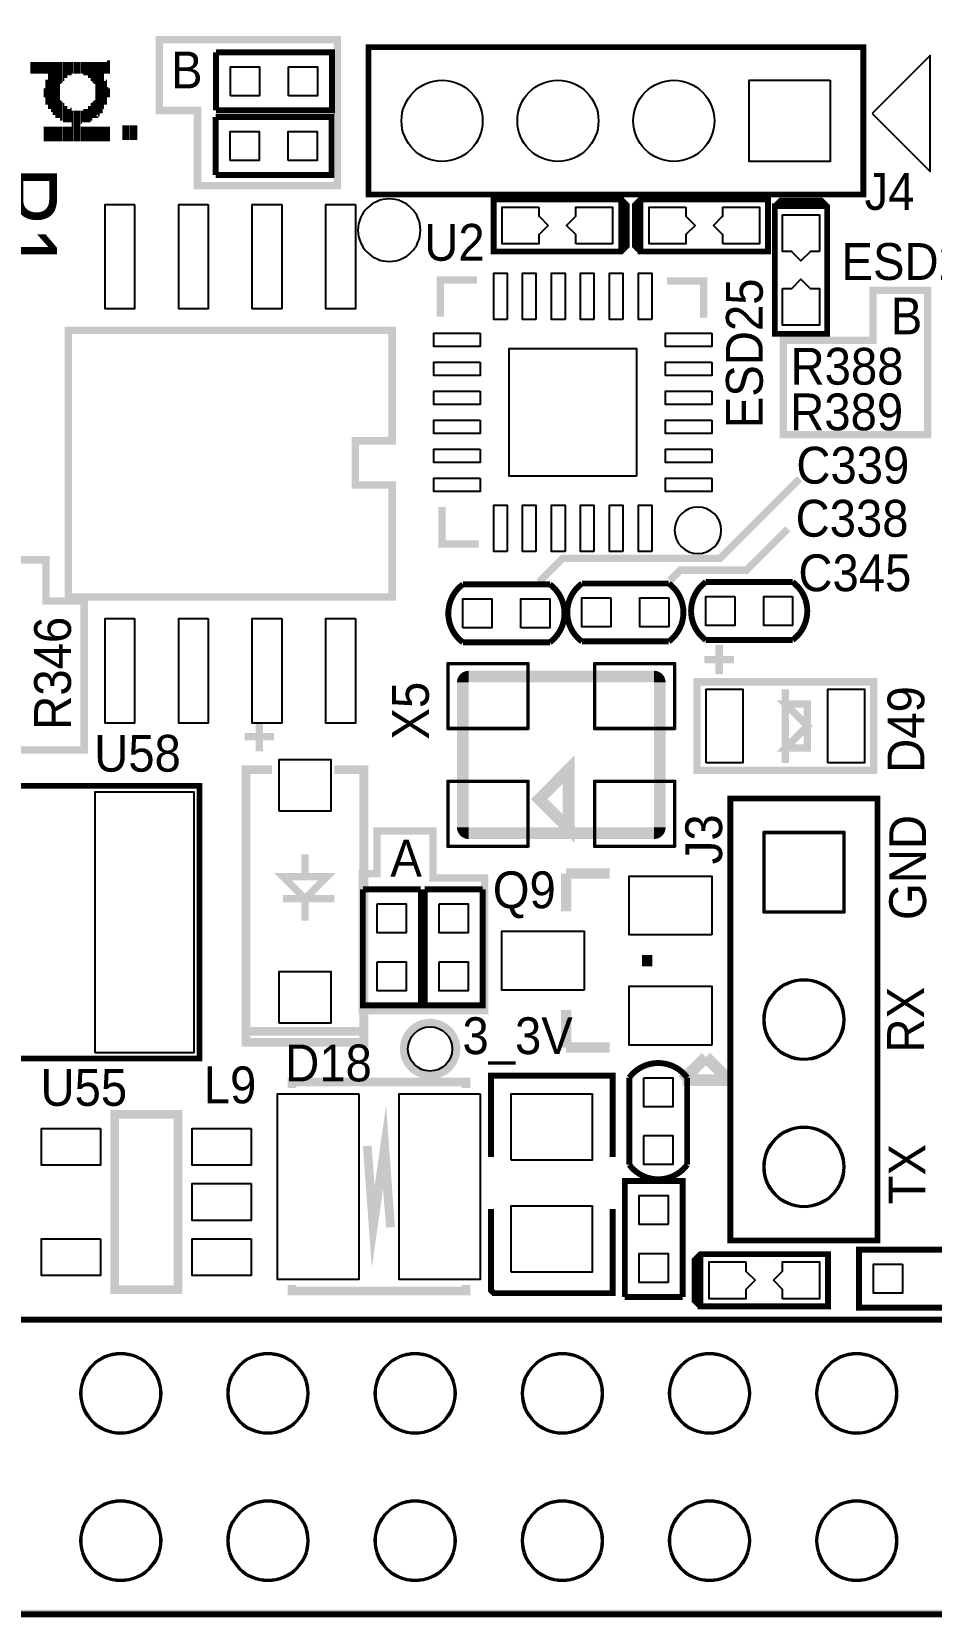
# Model space of a CAD drawing. Extents: x -35 to 92, y 44 to 90.
# Drawn here: x -11.99 to 3.54, y 43.88 to 71.22 of the extents above; entities that cross this region are included whole.
import ezdxf
from ezdxf.enums import TextEntityAlignment as Align

# ---------------------------------------------------------------- set-up
doc = ezdxf.new("R2010")
doc.units = 0
doc.header["$MEASUREMENT"] = 0
for name, color, linetype in [('BG_OUTLINE', 254, 'CONTINUOUS'), ('BG_SILKSCREEN_TOP', 43, 'CONTINUOUS'), ('PG_SILKSCREEN_TOP', 30, 'CONTINUOUS'), ('PIN_PASTEMASK_TOP', 85, 'CONTINUOUS'), ('PIN_TOP', 1, 'CONTINUOUS'), ('RD_SILKSCREEN_TOP', 142, 'CONTINUOUS')]:
    doc.layers.add(name, color=color, linetype=linetype)

msp = doc.modelspace()

# ---------------------------------------------------------------- linework, layer by layer
at = {"layer": 'BG_OUTLINE', "const_width": 0.127}
msp.add_lwpolyline([(-32.45, 89.948), (18.55, 89.948, -0.414214), (20.55, 87.948), (20.55, 45.948, -0.414214), (18.55, 43.948), (-32.45, 43.948, -0.414214), (-34.45, 45.948), (-34.45, 87.948, -0.414214), (-32.45, 89.948)], format="xyb", dxfattribs=at)
at = {"layer": 'BG_SILKSCREEN_TOP'}
for points, const_width in [([(-6.713, 71.076), (-9.786, 71.076), (-9.786, 69.857), (-9.126, 69.857), (-9.126, 68.561), (-6.713, 68.561), (-6.713, 71.076)], 0.127), ([(-11.996, 70.695), (-11.996, 70.492)], 0.0254), ([(-11.971, 70.695), (-11.971, 70.492)], 0.0254), ([(-11.945, 70.695), (-11.945, 70.492)], 0.0254), ([(-11.92, 70.695), (-11.92, 70.492)], 0.0254), ([(-11.894, 70.695), (-11.894, 70.492)], 0.0254), ([(-11.869, 70.695), (-11.869, 70.492)], 0.0254), ([(-11.844, 70.695), (-11.844, 70.492)], 0.0254), ([(-11.818, 70.695), (-11.818, 70.492)], 0.0254), ([(-11.793, 70.695), (-11.793, 70.492)], 0.0254), ([(-11.767, 70.695), (-11.767, 70.492)], 0.0254), ([(-11.742, 70.695), (-11.742, 70.492)], 0.0254), ([(-11.717, 70.695), (-11.717, 70.492)], 0.0254), ([(-11.691, 70.695), (-11.691, 69.882)], 0.0254), ([(-11.666, 70.695), (-11.666, 69.882)], 0.0254), ([(-11.64, 70.695), (-11.64, 69.831)], 0.0254), ([(-11.615, 70.695), (-11.615, 69.781)], 0.0254), ([(-11.59, 70.695), (-11.59, 69.781)], 0.0254), ([(-11.564, 70.695), (-11.564, 69.73)], 0.0254), ([(-11.539, 70.695), (-11.539, 69.73)], 0.0254), ([(-11.513, 70.695), (-11.513, 69.73)], 0.0254), ([(-11.488, 70.695), (-11.488, 70.314)], 0.0254), ([(-11.463, 70.695), (-11.463, 70.339)], 0.0254), ([(-11.437, 70.695), (-11.437, 70.365)], 0.0254), ([(-11.412, 70.695), (-11.412, 70.416)], 0.0254), ([(-11.386, 70.695), (-11.386, 70.416)], 0.0254), ([(-11.361, 70.695), (-11.361, 70.466)], 0.0254), ([(-11.336, 70.695), (-11.336, 70.466)], 0.0254), ([(-11.31, 70.695), (-11.31, 70.466)], 0.0254), ([(-11.285, 70.695), (-11.285, 70.492)], 0.0254), ([(-11.259, 70.695), (-11.259, 70.492)], 0.0254), ([(-11.234, 70.695), (-11.234, 70.492)], 0.0254), ([(-11.209, 70.695), (-11.209, 70.492)], 0.0254), ([(-11.183, 70.695), (-11.183, 70.492)], 0.0254), ([(-11.158, 70.695), (-11.158, 70.492)], 0.0254), ([(-11.132, 70.695), (-11.132, 70.492)], 0.0254), ([(-11.107, 70.695), (-11.107, 70.492)], 0.0254), ([(-11.082, 70.695), (-11.082, 70.466)], 0.0254), ([(-11.056, 70.695), (-11.056, 70.466)], 0.0254), ([(-11.031, 70.695), (-11.031, 70.466)], 0.0254), ([(-11.005, 70.695), (-11.005, 70.416)], 0.0254), ([(-10.98, 70.695), (-10.98, 70.416)], 0.0254), ([(-10.955, 70.695), (-10.955, 70.365)], 0.0254), ([(-10.929, 70.695), (-10.929, 70.339)], 0.0254), ([(-10.904, 70.695), (-10.904, 70.314)], 0.0254), ([(-10.878, 70.695), (-10.878, 69.73)], 0.0254), ([(-10.853, 70.695), (-10.853, 69.781)], 0.0254), ([(-10.828, 70.695), (-10.828, 69.755)], 0.0254), ([(-10.802, 70.695), (-10.802, 69.806)], 0.0254), ([(-10.777, 70.695), (-10.777, 69.806)], 0.0254), ([(-10.751, 70.695), (-10.751, 69.882)], 0.0254), ([(-10.726, 70.695), (-10.726, 70.492)], 0.0254), ([(-10.701, 70.695), (-10.701, 70.492)], 0.0254), ([(-10.675, 70.72), (-10.675, 70.492)], 0.0254), ([(-10.65, 70.72), (-10.65, 70.492)], 0.0254), ([(-11.742, 70.39), (-11.742, 69.958)], 0.0254), ([(-11.717, 70.39), (-11.717, 69.958)], 0.0254), ([(-10.726, 70.365), (-10.726, 69.958)], 0.0254), ([(-10.701, 70.39), (-10.701, 69.958)], 0.0254), ([(-10.675, 70.263), (-10.675, 70.085)], 0.0254), ([(-11.767, 70.238), (-11.767, 70.085)], 0.0254), ([(-11.488, 70.035), (-11.488, 69.679)], 0.0254), ([(-11.463, 70.009), (-11.463, 69.679)], 0.0254), ([(-11.437, 69.984), (-11.437, 69.654)], 0.0254), ([(-10.955, 69.984), (-10.955, 69.679)], 0.0254), ([(-10.929, 70.009), (-10.929, 69.73)], 0.0254), ([(-10.904, 70.035), (-10.904, 69.73)], 0.0254), ([(-10.65, 70.238), (-10.65, 70.085)], 0.0254), ([(-11.412, 69.933), (-11.412, 69.654)], 0.0254), ([(-11.386, 69.933), (-11.386, 69.654)], 0.0254), ([(-11.361, 69.882), (-11.361, 69.654)], 0.0254), ([(-11.336, 69.882), (-11.336, 69.654)], 0.0254), ([(-11.31, 69.908), (-11.31, 69.654)], 0.0254), ([(-11.285, 69.857), (-11.285, 69.323)], 0.0254), ([(-11.259, 69.857), (-11.259, 69.323)], 0.0254), ([(-11.234, 69.857), (-11.234, 69.323)], 0.0254), ([(-11.209, 69.857), (-11.209, 69.323)], 0.0254), ([(-11.183, 69.857), (-11.183, 69.323)], 0.0254), ([(-11.158, 69.857), (-11.158, 69.323)], 0.0254), ([(-11.132, 69.857), (-11.132, 69.628)], 0.0254), ([(-11.107, 69.857), (-11.107, 69.654)], 0.0254), ([(-11.082, 69.882), (-11.082, 69.654)], 0.0254), ([(-11.056, 69.882), (-11.056, 69.654)], 0.0254), ([(-11.031, 69.882), (-11.031, 69.654)], 0.0254), ([(-11.005, 69.933), (-11.005, 69.654)], 0.0254), ([(-10.98, 69.933), (-10.98, 69.654)], 0.0254), ([(-10.853, 69.755), (-10.853, 69.73)], 0.0254), ([(-11.767, 69.577), (-11.767, 69.323)], 0.0254), ([(-11.742, 69.577), (-11.742, 69.323)], 0.0254), ([(-11.717, 69.577), (-11.717, 69.323)], 0.0254), ([(-11.691, 69.577), (-11.691, 69.323)], 0.0254), ([(-11.666, 69.577), (-11.666, 69.323)], 0.0254), ([(-11.64, 69.577), (-11.64, 69.323)], 0.0254), ([(-11.615, 69.577), (-11.615, 69.323)], 0.0254), ([(-11.59, 69.577), (-11.59, 69.323)], 0.0254), ([(-11.564, 69.577), (-11.564, 69.323)], 0.0254), ([(-11.539, 69.577), (-11.539, 69.323)], 0.0254), ([(-11.513, 69.577), (-11.513, 69.323)], 0.0254), ([(-11.488, 69.577), (-11.488, 69.323)], 0.0254), ([(-11.463, 69.577), (-11.463, 69.323)], 0.0254), ([(-11.437, 69.577), (-11.437, 69.323)], 0.0254), ([(-11.412, 69.577), (-11.412, 69.323)], 0.0254), ([(-11.386, 69.577), (-11.386, 69.323)], 0.0254), ([(-11.361, 69.577), (-11.361, 69.323)], 0.0254), ([(-11.336, 69.577), (-11.336, 69.323)], 0.0254), ([(-11.31, 69.577), (-11.31, 69.323)], 0.0254), ([(-11.132, 69.577), (-11.132, 69.323)], 0.0254), ([(-11.107, 69.577), (-11.107, 69.323)], 0.0254), ([(-11.082, 69.577), (-11.082, 69.323)], 0.0254), ([(-11.056, 69.577), (-11.056, 69.323)], 0.0254), ([(-11.031, 69.577), (-11.031, 69.323)], 0.0254), ([(-11.005, 69.577), (-11.005, 69.323)], 0.0254), ([(-10.98, 69.577), (-10.98, 69.323)], 0.0254), ([(-10.955, 69.577), (-10.955, 69.323)], 0.0254), ([(-10.929, 69.577), (-10.929, 69.323)], 0.0254), ([(-10.904, 69.577), (-10.904, 69.323)], 0.0254), ([(-10.878, 69.577), (-10.878, 69.323)], 0.0254), ([(-10.853, 69.577), (-10.853, 69.323)], 0.0254), ([(-10.828, 69.577), (-10.828, 69.323)], 0.0254), ([(-10.802, 69.577), (-10.802, 69.323)], 0.0254), ([(-10.777, 69.577), (-10.777, 69.323)], 0.0254), ([(-10.751, 69.577), (-10.751, 69.323)], 0.0254), ([(-10.726, 69.577), (-10.726, 69.323)], 0.0254), ([(-10.701, 69.577), (-10.701, 69.323)], 0.0254), ([(-10.675, 69.577), (-10.675, 69.323)], 0.0254), ([(-10.65, 69.577), (-10.65, 69.323)], 0.0254), ([(-10.408, 69.603), (-10.408, 69.349)], 0.0254), ([(-10.383, 69.603), (-10.383, 69.349)], 0.0254), ([(-10.358, 69.603), (-10.358, 69.349)], 0.0254), ([(-10.332, 69.603), (-10.332, 69.349)], 0.0254), ([(-10.307, 69.603), (-10.307, 69.349)], 0.0254), ([(-10.281, 69.603), (-10.281, 69.349)], 0.0254), ([(-10.256, 69.603), (-10.256, 69.349)], 0.0254), ([(-10.231, 69.603), (-10.231, 69.349)], 0.0254), ([(-10.205, 69.603), (-10.205, 69.349)], 0.0254), ([(-10.18, 69.603), (-10.18, 69.349)], 0.0254), ([(3.473, 66.758), (2.533, 66.758), (2.533, 65.894), (0.983, 65.894), (0.983, 64.269), (3.473, 64.269), (3.473, 66.758)], 0.127), ([(-3.233, 61.729), (-2.827, 62.135), (-0.109, 62.135), (1.263, 63.507)], 0.127), ([(-0.972, 61.754), (-0.795, 61.932), (0.348, 61.932), (1.06, 62.643)], 0.127), ([(-11.437, 61.399), (-11.742, 61.399), (-11.742, 62.11), (-13.114, 62.11), (-13.114, 58.833), (-11.082, 58.833), (-11.082, 61.399), (-11.437, 61.399)], 0.127), ([(-4.478, 54.337), (-6.281, 54.337), (-6.281, 56.7), (-6.027, 56.7), (-6.027, 57.436), (-5.062, 57.436), (-5.062, 56.623), (-4.173, 56.623), (-4.173, 54.337), (-4.478, 54.337)], 0.127)]:
    msp.add_lwpolyline(points, dxfattribs=dict(at, const_width=const_width))
at = {"layer": 'PG_SILKSCREEN_TOP'}
for points, const_width in [([(-8.807, 70.862), (-8.807, 69.862)], 0.102), ([(-8.807, 69.862), (-6.807, 69.862), (-6.807, 70.862), (-8.807, 70.862)], 0.102), ([(2.364, 68.409), (-6.176, 68.409), (-6.176, 70.949), (2.364, 70.949), (2.364, 68.409)], 0.1), ([(-8.814, 69.745), (-8.814, 68.745)], 0.102), ([(-8.814, 68.745), (-6.814, 68.745), (-6.814, 69.745), (-8.814, 69.745)], 0.102), ([(-1.816, 67.426), (-1.816, 68.326), (-4.016, 68.326), (-4.016, 67.426), (-1.816, 67.426), (-1.716, 67.526), (-1.716, 68.226), (-1.816, 68.326)], 0.1), ([(-1.481, 68.326), (-1.481, 67.426), (0.719, 67.426), (0.719, 68.326), (-1.481, 68.326), (-1.581, 68.226), (-1.581, 67.526), (-1.481, 67.426)], 0.1), ([(1.738, 68.206), (0.838, 68.206), (0.838, 66.006), (1.738, 66.006), (1.738, 68.206), (1.638, 68.306), (0.938, 68.306), (0.838, 68.206)], 0.1), ([(-4.936, 66.302), (-4.936, 66.937), (-4.301, 66.937)], 0.127), ([(-1.026, 66.918), (-0.391, 66.918), (-0.391, 66.283)], 0.127), ([(-10.847, 61.469), (-5.767, 61.469), (-5.767, 63.4), (-6.402, 63.4), (-6.402, 64.162), (-5.767, 64.162), (-5.767, 66.067), (-11.355, 66.067), (-11.355, 61.469), (-10.847, 61.469)], 0.127), ([(-4.273, 62.384), (-4.908, 62.384), (-4.908, 63.019)], 0.127), ([(-3.046, 61.688), (-4.546, 61.688)], 0.102), ([(-0.993, 61.702), (-2.493, 61.702)], 0.102), ([(1.144, 61.728), (-0.356, 61.728)], 0.102), ([(-4.546, 60.688), (-3.046, 60.688)], 0.102), ([(-2.493, 60.703), (-0.993, 60.703)], 0.102), ([(-0.356, 60.728), (1.144, 60.728)], 0.102), ([(-0.124, 60.642), (-0.124, 60.134)], 0.127), ([(-0.378, 60.388), (0.13, 60.388)], 0.127), ([(-0.505, 60.007), (2.543, 60.007), (2.543, 58.483), (-0.505, 58.483), (-0.505, 60.007)], 0.127), ([(1.019, 59.88), (1.019, 58.61)], 0.127), ([(1.019, 58.864), (1.4, 58.864), (1.4, 59.626), (1.019, 59.626), (1.4, 59.245), (1.019, 58.864)], 0.127), ([(-8.059, 59.316), (-8.059, 58.808)], 0.127), ([(-8.059, 59.316), (-8.059, 58.808)], 0.127), ([(-7.805, 59.062), (-8.313, 59.062)], 0.127), ([(-7.805, 59.062), (-8.313, 59.062)], 0.127), ([(-6.764, 58.49), (-6.256, 58.49), (-6.256, 53.791), (-8.288, 53.791), (-8.288, 58.49), (-7.843, 58.49)], 0.15), ([(-2.721, 57.477), (-2.721, 58.493), (-3.229, 57.985), (-2.721, 57.477)], 0.203), ([(-13.792, 58.213), (-9.092, 58.213), (-9.092, 53.513), (-13.792, 53.513), (-13.792, 58.213)], 0.1), ([(2.609, 57.994), (2.609, 50.374), (0.069, 50.374), (0.069, 57.994), (2.609, 57.994)], 0.1), ([(-7.272, 56.649), (-7.272, 57.03)], 0.127), ([(-7.272, 56.268), (-6.891, 56.649), (-7.653, 56.649), (-7.272, 56.268)], 0.127), ([(-2.765, 56.052), (-2.765, 56.701)], 0.178), ([(-2.765, 56.701), (-2.016, 56.701)], 0.178), ([(-6.764, 56.268), (-7.653, 56.268)], 0.127), ([(-7.272, 56.268), (-7.272, 55.887)], 0.127), ([(-5.273, 56.43), (-6.273, 56.43)], 0.102), ([(-6.273, 56.43), (-6.273, 54.43), (-5.273, 54.43), (-5.273, 56.43)], 0.102), ([(-4.206, 56.43), (-5.206, 56.43)], 0.102), ([(-5.206, 56.43), (-5.206, 54.43), (-4.206, 54.43), (-4.206, 56.43)], 0.102), ([(-1.365, 55.102), (-1.365, 55.3)], 0.178), ([(-2.765, 53.701), (-2.765, 54.35)], 0.178), ([(-6.256, 53.982), (-8.288, 53.982)], 0.15), ([(-2.016, 53.701), (-2.765, 53.701)], 0.178), ([(-0.353, 53.538), (-0.753, 53.138)], 0.2), ([(0.047, 53.138), (-0.353, 53.538)], 0.2), ([(-7.496, 53.004), (-7.496, 53.106), (-4.494, 53.106), (-4.494, 53.004)], 0.15), ([(-4.062, 51.817), (-4.062, 53.217), (-1.962, 53.217), (-1.962, 51.817)], 0.102), ([(-1.675, 53.183), (-1.675, 51.682)], 0.102), ([(-0.753, 53.138), (0.047, 53.138)], 0.2), ([(-0.676, 51.682), (-0.676, 53.183)], 0.102), ([(-9.462, 49.527), (-10.555, 49.527), (-10.555, 52.55), (-9.462, 52.55), (-9.462, 49.527)], 0.15), ([(-6.196, 52.006), (-6.094, 50.604), (-5.896, 52.006), (-5.795, 50.604), (-5.896, 51.805)], 0.15), ([(-0.752, 49.4), (-0.752, 51.4), (-1.752, 51.4), (-1.752, 49.4)], 0.102), ([(-4.062, 50.917), (-4.062, 49.517), (-4.012, 49.467), (-1.962, 49.467), (-1.962, 50.917)], 0.102), ([(-0.447, 50.139), (-0.447, 49.239), (1.753, 49.239), (1.753, 50.139), (-0.447, 50.139), (-0.547, 50.039), (-0.547, 49.339), (-0.447, 49.239)], 0.1), ([(4.288, 50.217), (2.288, 50.217), (2.288, 49.217), (4.288, 49.217)], 0.102), ([(-4.494, 49.606), (-4.494, 49.504), (-7.496, 49.504), (-7.496, 49.606)], 0.15), ([(-1.752, 49.4), (-0.752, 49.4)], 0.102), ([(-26.96, 49.009), (6.06, 49.009), (6.06, 43.929), (-26.96, 43.929), (-26.96, 49.009)], 0.1)]:
    msp.add_lwpolyline(points, dxfattribs=dict(at, const_width=const_width))
msp.add_lwpolyline([(2.517, 69.806), (3.517, 68.806), (3.517, 70.806)], close=True, dxfattribs=at)
for points in [[(-5.279, 67.794, 1), (-6.357, 67.794, 1)], [(-0.089, 62.619, 1), (-0.892, 62.619, 1)]]:
    msp.add_lwpolyline(points, format="xyb", close=True, dxfattribs=at)
for points, const_width in [([(-4.546, 61.688, 0.503899), (-4.546, 60.688)], 0.102), ([(-3.046, 61.688, -0.504954), (-3.046, 60.688)], 0.102), ([(-2.493, 60.703, -0.504954), (-2.493, 61.702)], 0.102), ([(-0.993, 60.703, 0.503899), (-0.993, 61.702)], 0.102), ([(-0.356, 60.728, -0.504954), (-0.356, 61.728)], 0.102), ([(1.144, 60.728, 0.503899), (1.144, 61.728)], 0.102), ([(-1.148, 57.497), (-1.148, 59.997, 0.414412), (-1.248, 60.097), (-4.448, 60.097, 0.414412), (-4.548, 59.997), (-4.548, 57.497, 0.414412), (-4.448, 57.397), (-1.248, 57.397, 0.414412), (-1.148, 57.497)], 0.2), ([(-5.113, 54.134, -0.414214), (-4.655, 53.677, -0.414214), (-5.113, 53.22, -0.414214), (-5.57, 53.677, -0.414214), (-5.113, 54.134)], 0.127), ([(-0.676, 53.183, 0.503899), (-1.675, 53.183)], 0.102), ([(-0.676, 51.682, -0.504954), (-1.675, 51.682)], 0.102)]:
    msp.add_lwpolyline(points, format="xyb", dxfattribs=dict(at, const_width=const_width))
at = {"layer": 'PIN_PASTEMASK_TOP'}
for points in [[(-8.557, 70.112), (-8.557, 70.612), (-8.057, 70.612), (-8.057, 70.112)], [(-7.557, 70.112), (-7.557, 70.612), (-7.057, 70.612), (-7.057, 70.112)], [(1.794, 70.379), (1.794, 68.979), (0.394, 68.979), (0.394, 70.379)], [(-8.564, 68.995), (-8.564, 69.495), (-8.064, 69.495), (-8.064, 68.995)], [(-7.564, 68.995), (-7.564, 69.495), (-7.064, 69.495), (-7.064, 68.995)], [(-10.211, 68.237), (-10.211, 66.437), (-10.721, 66.437), (-10.721, 68.237)], [(-8.941, 68.237), (-8.941, 66.437), (-9.451, 66.437), (-9.451, 68.237)], [(-7.671, 68.237), (-7.671, 66.437), (-8.181, 66.437), (-8.181, 68.237)], [(-6.401, 68.237), (-6.401, 66.437), (-6.911, 66.437), (-6.911, 68.237)], [(-3.234, 68.193), (-3.234, 68.035), (-3.233, 68.035), (-3.074, 67.876), (-3.233, 67.717), (-3.234, 67.717), (-3.234, 67.558), (-3.869, 67.558), (-3.869, 68.193)], [(-2.599, 67.558), (-2.599, 67.717), (-2.599, 67.717), (-2.758, 67.876), (-2.599, 68.035), (-2.599, 68.035), (-2.599, 68.193), (-1.964, 68.193), (-1.964, 67.558)], [(-0.698, 68.193), (-0.698, 68.035), (-0.698, 68.035), (-0.539, 67.876), (-0.698, 67.717), (-0.698, 67.717), (-0.698, 67.558), (-1.333, 67.558), (-1.333, 68.193)], [(-0.063, 67.558), (-0.063, 67.717), (-0.064, 67.717), (-0.223, 67.876), (-0.064, 68.035), (-0.063, 68.035), (-0.063, 68.193), (0.572, 68.193), (0.572, 67.558)], [(1.606, 67.424), (1.447, 67.424), (1.447, 67.423), (1.288, 67.264), (1.129, 67.423), (1.129, 67.424), (0.971, 67.424), (0.971, 68.059), (1.606, 68.059)], [(-3.784, 66.251), (-4.015, 66.251), (-4.015, 67.051), (-3.784, 67.051)], [(-3.285, 66.251), (-3.515, 66.251), (-3.515, 67.051), (-3.285, 67.051)], [(-2.784, 66.251), (-3.015, 66.251), (-3.015, 67.051), (-2.784, 67.051)], [(-2.285, 66.251), (-2.515, 66.251), (-2.515, 67.051), (-2.285, 67.051)], [(-1.784, 66.251), (-2.015, 66.251), (-2.015, 67.051), (-1.784, 67.051)], [(-1.285, 66.251), (-1.515, 66.251), (-1.515, 67.051), (-1.285, 67.051)], [(0.971, 66.789), (1.129, 66.789), (1.129, 66.789), (1.288, 66.948), (1.447, 66.789), (1.447, 66.789), (1.606, 66.789), (1.606, 66.154), (0.971, 66.154)], [(-4.25, 66.016), (-4.25, 65.786), (-5.05, 65.786), (-5.05, 66.016)], [(-0.25, 66.016), (-0.25, 65.786), (-1.05, 65.786), (-1.05, 66.016)], [(-1.55, 63.551), (-3.75, 63.551), (-3.75, 65.751), (-1.55, 65.751)], [(-4.25, 65.516), (-4.25, 65.286), (-5.05, 65.286), (-5.05, 65.516)], [(-0.25, 65.516), (-0.25, 65.286), (-1.05, 65.286), (-1.05, 65.516)], [(-4.25, 65.016), (-4.25, 64.786), (-5.05, 64.786), (-5.05, 65.016)], [(-0.25, 65.016), (-0.25, 64.786), (-1.05, 64.786), (-1.05, 65.016)], [(-4.25, 64.516), (-4.25, 64.286), (-5.05, 64.286), (-5.05, 64.516)], [(-0.25, 64.516), (-0.25, 64.286), (-1.05, 64.286), (-1.05, 64.516)], [(-4.25, 64.016), (-4.25, 63.786), (-5.05, 63.786), (-5.05, 64.016)], [(-0.25, 64.016), (-0.25, 63.786), (-1.05, 63.786), (-1.05, 64.016)], [(-4.25, 63.516), (-4.25, 63.286), (-5.05, 63.286), (-5.05, 63.516)], [(-0.25, 63.516), (-0.25, 63.286), (-1.05, 63.286), (-1.05, 63.516)], [(-3.784, 62.251), (-4.015, 62.251), (-4.015, 63.051), (-3.784, 63.051)], [(-3.285, 62.251), (-3.515, 62.251), (-3.515, 63.051), (-3.285, 63.051)], [(-2.784, 62.251), (-3.015, 62.251), (-3.015, 63.051), (-2.784, 63.051)], [(-2.285, 62.251), (-2.515, 62.251), (-2.515, 63.051), (-2.285, 63.051)], [(-1.784, 62.251), (-2.015, 62.251), (-2.015, 63.051), (-1.784, 63.051)], [(-1.285, 62.251), (-1.515, 62.251), (-1.515, 63.051), (-1.285, 63.051)], [(-4.546, 60.938), (-4.546, 61.438), (-4.046, 61.438), (-4.046, 60.938)], [(-3.546, 60.938), (-3.546, 61.438), (-3.046, 61.438), (-3.046, 60.938)], [(-1.993, 61.453), (-1.993, 60.953), (-2.493, 60.953), (-2.493, 61.453)], [(-0.993, 61.453), (-0.993, 60.953), (-1.493, 60.953), (-1.493, 61.453)], [(0.144, 61.478), (0.144, 60.978), (-0.356, 60.978), (-0.356, 61.478)], [(1.144, 61.478), (1.144, 60.978), (0.644, 60.978), (0.644, 61.478)], [(-10.211, 61.097), (-10.211, 59.297), (-10.721, 59.297), (-10.721, 61.097)], [(-8.941, 61.097), (-8.941, 59.297), (-9.451, 59.297), (-9.451, 61.097)], [(-7.671, 61.097), (-7.671, 59.297), (-8.181, 59.297), (-8.181, 61.097)], [(-6.401, 61.097), (-6.401, 59.297), (-6.911, 59.297), (-6.911, 61.097)], [(-3.438, 59.212), (-4.788, 59.212), (-4.788, 60.312), (-3.438, 60.312)], [(-0.908, 59.212), (-2.258, 59.212), (-2.258, 60.312), (-0.908, 60.312)], [(-0.349, 58.61), (-0.349, 59.88), (0.286, 59.88), (0.286, 58.61)], [(1.751, 58.61), (1.751, 59.88), (2.386, 59.88), (2.386, 58.61)], [(-7.716, 57.779), (-7.716, 58.668), (-6.827, 58.668), (-6.827, 57.779)], [(-3.438, 57.182), (-4.788, 57.182), (-4.788, 58.282), (-3.438, 58.282)], [(-0.908, 57.182), (-2.258, 57.182), (-2.258, 58.282), (-0.908, 58.282)], [(-10.892, 53.613), (-10.892, 58.113), (-9.192, 58.113), (-9.192, 53.613)], [(0.664, 57.399), (2.014, 57.399), (2.014, 56.049), (0.664, 56.049)], [(-0.253, 55.643), (-1.676, 55.643), (-1.676, 56.659), (-0.253, 56.659)], [(-6.023, 56.18), (-5.523, 56.18), (-5.523, 55.68), (-6.023, 55.68)], [(-4.956, 56.18), (-4.456, 56.18), (-4.456, 55.68), (-4.956, 55.68)], [(-2.453, 54.693), (-3.876, 54.693), (-3.876, 55.709), (-2.453, 55.709)], [(-7.716, 54.122), (-7.716, 55.011), (-6.827, 55.011), (-6.827, 54.122)], [(-6.023, 55.18), (-5.523, 55.18), (-5.523, 54.68), (-6.023, 54.68)], [(-4.956, 55.18), (-4.456, 55.18), (-4.456, 54.68), (-4.956, 54.68)], [(-0.253, 53.743), (-1.676, 53.743), (-1.676, 54.759), (-0.253, 54.759)], [(-1.426, 53.182), (-0.926, 53.182), (-0.926, 52.682), (-1.426, 52.682)], [(-6.345, 52.905), (-6.345, 49.705), (-7.744, 49.705), (-7.744, 52.905)], [(-4.247, 52.905), (-4.247, 49.705), (-5.646, 49.705), (-5.646, 52.905)], [(-3.711, 51.761), (-3.711, 52.904), (-2.314, 52.904), (-2.314, 51.761)], [(-10.801, 52.306), (-10.801, 51.671), (-11.817, 51.671), (-11.817, 52.306)], [(-8.201, 52.306), (-8.201, 51.671), (-9.217, 51.671), (-9.217, 52.306)], [(-1.426, 52.183), (-0.926, 52.183), (-0.926, 51.683), (-1.426, 51.683)], [(-8.201, 51.356), (-8.201, 50.721), (-9.217, 50.721), (-9.217, 51.356)], [(-1.002, 50.65), (-1.502, 50.65), (-1.502, 51.15), (-1.002, 51.15)], [(-3.711, 49.83), (-3.711, 50.973), (-2.314, 50.973), (-2.314, 49.83)], [(-10.801, 50.406), (-10.801, 49.771), (-11.817, 49.771), (-11.817, 50.406)], [(-8.201, 50.406), (-8.201, 49.771), (-9.217, 49.771), (-9.217, 50.406)], [(-1.002, 49.651), (-1.502, 49.651), (-1.502, 50.151), (-1.002, 50.151)], [(0.336, 50.007), (0.336, 49.848), (0.336, 49.848), (0.495, 49.689), (0.336, 49.53), (0.336, 49.53), (0.336, 49.372), (-0.299, 49.372), (-0.299, 50.007)], [(0.971, 49.372), (0.971, 49.53), (0.97, 49.53), (0.811, 49.689), (0.97, 49.848), (0.971, 49.848), (0.971, 50.007), (1.606, 50.007), (1.606, 49.372)], [(3.038, 49.967), (3.038, 49.467), (2.538, 49.467), (2.538, 49.967)]]:
    msp.add_lwpolyline(points, close=True, dxfattribs=at)
for centre, radius in [((-4.906, 69.679), 0.7), ((-2.906, 69.679), 0.7), ((-0.906, 69.679), 0.7), ((1.339, 54.184), 0.675), ((1.339, 51.644), 0.675), ((-10.45, 47.739), 0.675), ((-7.91, 47.739), 0.675), ((-5.37, 47.739), 0.675), ((-2.83, 47.739), 0.675), ((-0.29, 47.739), 0.675), ((2.25, 47.739), 0.675), ((-10.45, 45.199), 0.675), ((-7.91, 45.199), 0.675), ((-5.37, 45.199), 0.675), ((-2.83, 45.199), 0.675), ((-0.29, 45.199), 0.675), ((2.25, 45.199), 0.675)]:
    msp.add_circle(centre, radius, dxfattribs=at)
at = {"layer": 'PIN_TOP'}
for points in [[(-8.557, 70.112), (-8.557, 70.612), (-8.057, 70.612), (-8.057, 70.112)], [(-7.557, 70.112), (-7.557, 70.612), (-7.057, 70.612), (-7.057, 70.112)], [(1.794, 70.379), (1.794, 68.979), (0.394, 68.979), (0.394, 70.379)], [(-8.564, 68.995), (-8.564, 69.495), (-8.064, 69.495), (-8.064, 68.995)], [(-7.564, 68.995), (-7.564, 69.495), (-7.064, 69.495), (-7.064, 68.995)], [(-10.211, 68.237), (-10.211, 66.437), (-10.721, 66.437), (-10.721, 68.237)], [(-8.941, 68.237), (-8.941, 66.437), (-9.451, 66.437), (-9.451, 68.237)], [(-7.671, 68.237), (-7.671, 66.437), (-8.181, 66.437), (-8.181, 68.237)], [(-6.401, 68.237), (-6.401, 66.437), (-6.911, 66.437), (-6.911, 68.237)], [(-3.234, 68.193), (-3.234, 68.035), (-3.233, 68.035), (-3.074, 67.876), (-3.233, 67.717), (-3.234, 67.717), (-3.234, 67.558), (-3.869, 67.558), (-3.869, 68.193)], [(-2.599, 67.558), (-2.599, 67.717), (-2.599, 67.717), (-2.758, 67.876), (-2.599, 68.035), (-2.599, 68.035), (-2.599, 68.193), (-1.964, 68.193), (-1.964, 67.558)], [(-0.698, 68.193), (-0.698, 68.035), (-0.698, 68.035), (-0.539, 67.876), (-0.698, 67.717), (-0.698, 67.717), (-0.698, 67.558), (-1.333, 67.558), (-1.333, 68.193)], [(-0.063, 67.558), (-0.063, 67.717), (-0.064, 67.717), (-0.223, 67.876), (-0.064, 68.035), (-0.063, 68.035), (-0.063, 68.193), (0.572, 68.193), (0.572, 67.558)], [(1.606, 67.424), (1.447, 67.424), (1.447, 67.423), (1.288, 67.264), (1.129, 67.423), (1.129, 67.424), (0.971, 67.424), (0.971, 68.059), (1.606, 68.059)], [(-3.784, 66.251), (-4.015, 66.251), (-4.015, 67.051), (-3.784, 67.051)], [(-3.285, 66.251), (-3.515, 66.251), (-3.515, 67.051), (-3.285, 67.051)], [(-2.784, 66.251), (-3.015, 66.251), (-3.015, 67.051), (-2.784, 67.051)], [(-2.285, 66.251), (-2.515, 66.251), (-2.515, 67.051), (-2.285, 67.051)], [(-1.784, 66.251), (-2.015, 66.251), (-2.015, 67.051), (-1.784, 67.051)], [(-1.285, 66.251), (-1.515, 66.251), (-1.515, 67.051), (-1.285, 67.051)], [(0.971, 66.789), (1.129, 66.789), (1.129, 66.789), (1.288, 66.948), (1.447, 66.789), (1.447, 66.789), (1.606, 66.789), (1.606, 66.154), (0.971, 66.154)], [(-4.25, 66.016), (-4.25, 65.786), (-5.05, 65.786), (-5.05, 66.016)], [(-0.25, 66.016), (-0.25, 65.786), (-1.05, 65.786), (-1.05, 66.016)], [(-1.55, 63.551), (-3.75, 63.551), (-3.75, 65.751), (-1.55, 65.751)], [(-4.25, 65.516), (-4.25, 65.286), (-5.05, 65.286), (-5.05, 65.516)], [(-0.25, 65.516), (-0.25, 65.286), (-1.05, 65.286), (-1.05, 65.516)], [(-4.25, 65.016), (-4.25, 64.786), (-5.05, 64.786), (-5.05, 65.016)], [(-0.25, 65.016), (-0.25, 64.786), (-1.05, 64.786), (-1.05, 65.016)], [(-4.25, 64.516), (-4.25, 64.286), (-5.05, 64.286), (-5.05, 64.516)], [(-0.25, 64.516), (-0.25, 64.286), (-1.05, 64.286), (-1.05, 64.516)], [(-4.25, 64.016), (-4.25, 63.786), (-5.05, 63.786), (-5.05, 64.016)], [(-0.25, 64.016), (-0.25, 63.786), (-1.05, 63.786), (-1.05, 64.016)], [(-4.25, 63.516), (-4.25, 63.286), (-5.05, 63.286), (-5.05, 63.516)], [(-0.25, 63.516), (-0.25, 63.286), (-1.05, 63.286), (-1.05, 63.516)], [(-3.784, 62.251), (-4.015, 62.251), (-4.015, 63.051), (-3.784, 63.051)], [(-3.285, 62.251), (-3.515, 62.251), (-3.515, 63.051), (-3.285, 63.051)], [(-2.784, 62.251), (-3.015, 62.251), (-3.015, 63.051), (-2.784, 63.051)], [(-2.285, 62.251), (-2.515, 62.251), (-2.515, 63.051), (-2.285, 63.051)], [(-1.784, 62.251), (-2.015, 62.251), (-2.015, 63.051), (-1.784, 63.051)], [(-1.285, 62.251), (-1.515, 62.251), (-1.515, 63.051), (-1.285, 63.051)], [(-4.546, 60.938), (-4.546, 61.438), (-4.046, 61.438), (-4.046, 60.938)], [(-3.546, 60.938), (-3.546, 61.438), (-3.046, 61.438), (-3.046, 60.938)], [(-1.993, 61.453), (-1.993, 60.953), (-2.493, 60.953), (-2.493, 61.453)], [(-0.993, 61.453), (-0.993, 60.953), (-1.493, 60.953), (-1.493, 61.453)], [(0.144, 61.478), (0.144, 60.978), (-0.356, 60.978), (-0.356, 61.478)], [(1.144, 61.478), (1.144, 60.978), (0.644, 60.978), (0.644, 61.478)], [(-10.211, 61.097), (-10.211, 59.297), (-10.721, 59.297), (-10.721, 61.097)], [(-8.941, 61.097), (-8.941, 59.297), (-9.451, 59.297), (-9.451, 61.097)], [(-7.671, 61.097), (-7.671, 59.297), (-8.181, 59.297), (-8.181, 61.097)], [(-6.401, 61.097), (-6.401, 59.297), (-6.911, 59.297), (-6.911, 61.097)], [(-3.413, 59.187), (-4.813, 59.187), (-4.813, 60.337), (-3.413, 60.337)], [(-0.883, 59.187), (-2.283, 59.187), (-2.283, 60.337), (-0.883, 60.337)], [(-0.349, 58.61), (-0.349, 59.88), (0.286, 59.88), (0.286, 58.61)], [(1.751, 58.61), (1.751, 59.88), (2.386, 59.88), (2.386, 58.61)], [(-7.716, 57.779), (-7.716, 58.668), (-6.827, 58.668), (-6.827, 57.779)], [(-3.413, 57.157), (-4.813, 57.157), (-4.813, 58.307), (-3.413, 58.307)], [(-0.883, 57.157), (-2.283, 57.157), (-2.283, 58.307), (-0.883, 58.307)], [(-10.892, 53.613), (-10.892, 58.113), (-9.192, 58.113), (-9.192, 53.613)], [(0.639, 57.424), (2.039, 57.424), (2.039, 56.024), (0.639, 56.024)], [(-0.253, 55.643), (-1.676, 55.643), (-1.676, 56.659), (-0.253, 56.659)], [(-6.023, 56.18), (-5.523, 56.18), (-5.523, 55.68), (-6.023, 55.68)], [(-4.956, 56.18), (-4.456, 56.18), (-4.456, 55.68), (-4.956, 55.68)], [(-2.453, 54.693), (-3.876, 54.693), (-3.876, 55.709), (-2.453, 55.709)], [(-7.716, 54.122), (-7.716, 55.011), (-6.827, 55.011), (-6.827, 54.122)], [(-6.023, 55.18), (-5.523, 55.18), (-5.523, 54.68), (-6.023, 54.68)], [(-4.956, 55.18), (-4.456, 55.18), (-4.456, 54.68), (-4.956, 54.68)], [(-0.253, 53.743), (-1.676, 53.743), (-1.676, 54.759), (-0.253, 54.759)], [(-1.426, 53.182), (-0.926, 53.182), (-0.926, 52.682), (-1.426, 52.682)], [(-6.345, 52.905), (-6.345, 49.705), (-7.744, 49.705), (-7.744, 52.905)], [(-4.247, 52.905), (-4.247, 49.705), (-5.646, 49.705), (-5.646, 52.905)], [(-3.711, 51.761), (-3.711, 52.904), (-2.314, 52.904), (-2.314, 51.761)], [(-10.801, 52.306), (-10.801, 51.671), (-11.817, 51.671), (-11.817, 52.306)], [(-8.201, 52.306), (-8.201, 51.671), (-9.217, 51.671), (-9.217, 52.306)], [(-1.426, 52.183), (-0.926, 52.183), (-0.926, 51.683), (-1.426, 51.683)], [(-8.201, 51.356), (-8.201, 50.721), (-9.217, 50.721), (-9.217, 51.356)], [(-1.002, 50.65), (-1.502, 50.65), (-1.502, 51.15), (-1.002, 51.15)], [(-3.711, 49.83), (-3.711, 50.973), (-2.314, 50.973), (-2.314, 49.83)], [(-10.801, 50.406), (-10.801, 49.771), (-11.817, 49.771), (-11.817, 50.406)], [(-8.201, 50.406), (-8.201, 49.771), (-9.217, 49.771), (-9.217, 50.406)], [(-1.002, 49.651), (-1.502, 49.651), (-1.502, 50.151), (-1.002, 50.151)], [(0.336, 50.007), (0.336, 49.848), (0.336, 49.848), (0.495, 49.689), (0.336, 49.53), (0.336, 49.53), (0.336, 49.372), (-0.299, 49.372), (-0.299, 50.007)], [(0.971, 49.372), (0.971, 49.53), (0.97, 49.53), (0.811, 49.689), (0.97, 49.848), (0.971, 49.848), (0.971, 50.007), (1.606, 50.007), (1.606, 49.372)], [(3.038, 49.967), (3.038, 49.467), (2.538, 49.467), (2.538, 49.967)]]:
    msp.add_lwpolyline(points, close=True, dxfattribs=at)
for centre, radius in [((-4.906, 69.679), 0.7), ((-2.906, 69.679), 0.7), ((-0.906, 69.679), 0.7), ((1.339, 54.184), 0.7), ((-5.113, 53.677), 0.381), ((1.339, 51.644), 0.7), ((-10.45, 47.739), 0.7), ((-7.91, 47.739), 0.7), ((-5.37, 47.739), 0.7), ((-2.83, 47.739), 0.7), ((-0.29, 47.739), 0.7), ((2.25, 47.739), 0.7), ((-10.45, 45.199), 0.7), ((-7.91, 45.199), 0.7), ((-5.37, 45.199), 0.7), ((-2.83, 45.199), 0.7), ((-0.29, 45.199), 0.7), ((2.25, 45.199), 0.7)]:
    msp.add_circle(centre, radius, dxfattribs=at)

# ---------------------------------------------------------------- texts
at = {"layer": 'BG_SILKSCREEN_TOP', "width": 0.96}
for s, p in [('B', (-9.583, 70.238)), ('B', (2.838, 65.996)), ('A', (-5.798, 56.649))]:
    msp.add_text(s, height=0.635, dxfattribs=at).set_placement(p)
at = {"layer": 'BG_SILKSCREEN_TOP'}
for s, height, rotation, width, p in [('R1', 1.2192, 270, 0.875, (-12.771, 68.892)), ('GND', 0.635, 90, 0.96, (3.447, 55.9)), ('RX', 0.635, 90, 0.96, (3.409, 53.614)), ('TX', 0.635, 90, 0.96, (3.435, 50.997))]:
    msp.add_text(s, height=height, rotation=rotation, dxfattribs=dict(at, width=width)).set_placement(p)
at = {"layer": 'RD_SILKSCREEN_TOP', "width": 0.96}
for s, p in [('J4', (2.386, 68.144)), ('U2', (-5.213, 67.267)), ('ESD27', (1.987, 66.936)), ('R388', (1.108, 65.13)), ('R389', (1.102, 64.343)), ('C339', (1.208, 63.424)), ('C338', (1.195, 62.509)), ('C345', (1.243, 61.569)), ('U58', (-10.909, 58.458)), ('3_3V', (-4.554, 53.588)), ('L9', (-9.018, 52.74))]:
    msp.add_text(s, height=0.635, dxfattribs=at).set_placement(p)
for s, p in [('ESD25', (0.628, 64.378)), ('D49', (3.416, 58.437)), ('J3', (-0.073, 56.861))]:
    msp.add_text(s, height=0.635, rotation=90, dxfattribs=at).set_placement(p)
for s, p in [('R346', (-11.31, 60.154)), ('X5', (-5.134, 59.509))]:
    msp.add_text(s, height=0.635, rotation=90, dxfattribs=at).set_placement(p, align=Align.CENTER)
for s, p in [('Q9', (-3.487, 56.103)), ('D18', (-6.865, 53.118)), ('U55', (-11.088, 52.696))]:
    msp.add_text(s, height=0.635, dxfattribs=at).set_placement(p, align=Align.CENTER)

doc.saveas('drawing.dxf')
